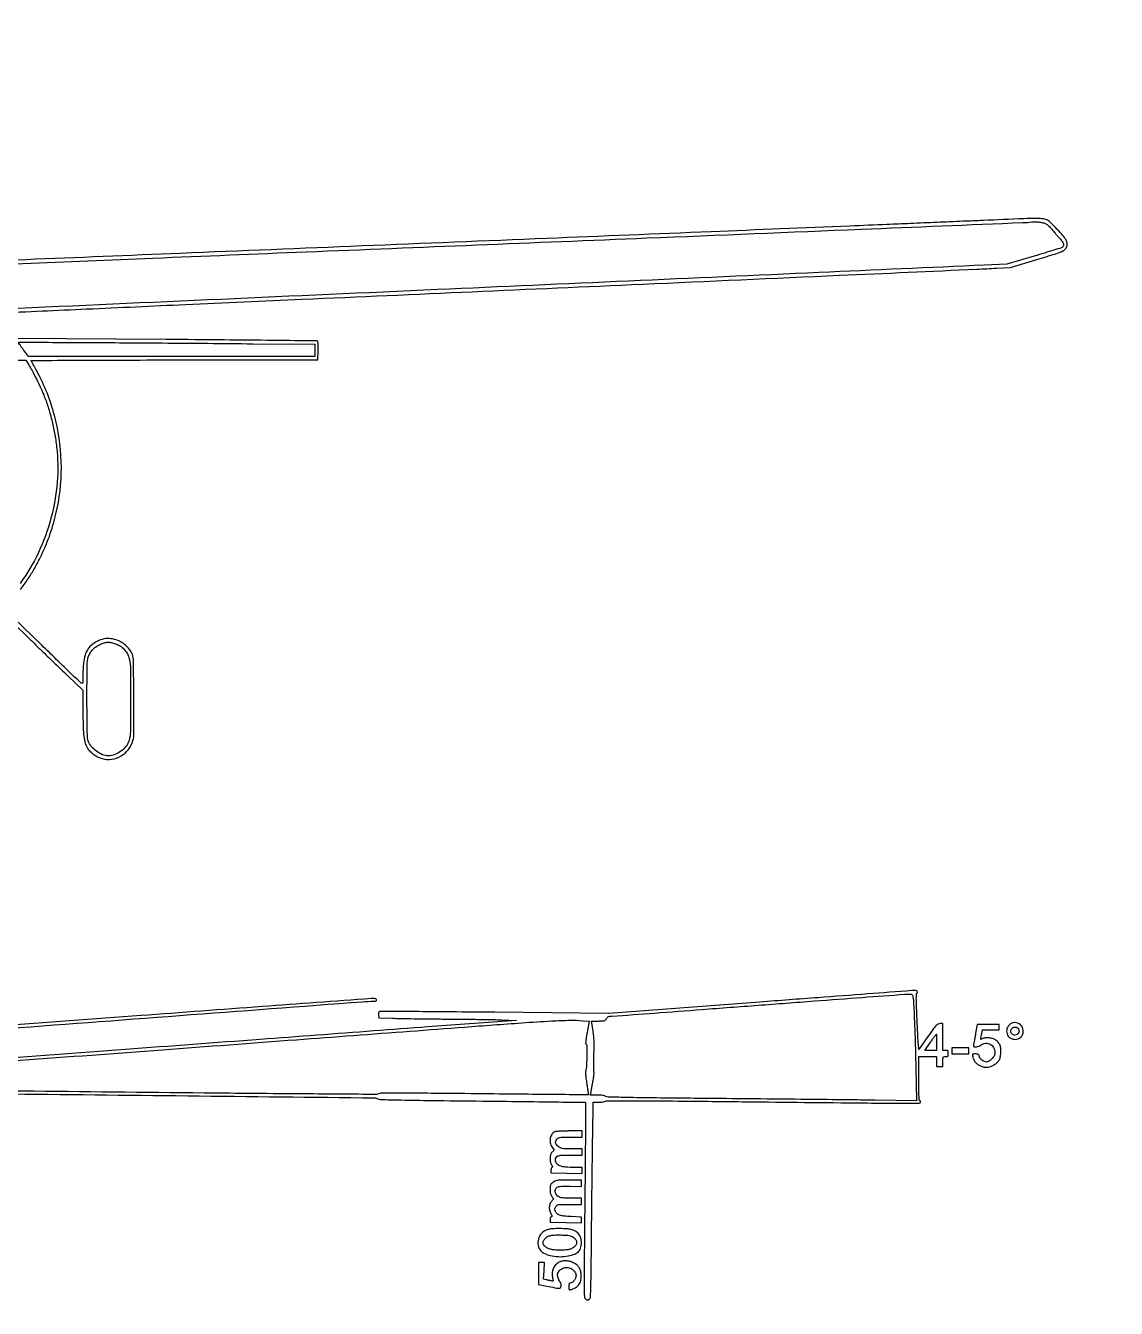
# Model space of a CAD drawing. Extents: x 56 to 1133, y 13 to 780.
# Drawn here: x 857 to 960.1, y 591.1 to 712.3 of the extents above; entities that cross this region are included whole.
import ezdxf

# ---------------------------------------------------------------- set-up
doc = ezdxf.new("R2010")
doc.units = 0
doc.header["$MEASUREMENT"] = 0

msp = doc.modelspace()

# ---------------------------------------------------------------- linework, layer by layer
for points in [[(1017.40694, 575.895877, -0.000001), (1070.584681, 576.252606, -0.000002), (1122.697079, 576.601864, -0.000762)], [(845.701455, 689.376656, -0.000011), (856.735476, 689.834143, -0.000142), (869.020101, 690.33973, -0.000086), (883.5201, 690.92987, 0.000031), (915.734638, 692.237406, 0.000116), (936.001442, 693.065973, 0.00002), (951.258275, 693.693865, 0.012008), (952.1307, 693.750815, -0.028198), (952.529335, 693.763903, -0.032028), (952.91008, 693.730466, -0.035013), (953.243326, 693.655376, -0.064721), (953.496258, 693.542155, -0.038726), (953.620515, 693.45202, -0.015012), (953.778336, 693.309356, -0.014757), (953.940828, 693.143868, -0.017696), (954.083332, 692.978531, 0.005361), (954.232658, 692.796382, 0.003028), (954.417386, 692.578607, 0.003022), (954.606382, 692.361188, 0.004957), (954.769325, 692.179674, -0.027311), (954.997663, 691.901226, -0.081062), (955.109258, 691.681785, -0.138015), (955.115237, 691.508016, -0.160909), (955.027984, 691.368532, -0.096075), (954.937147, 691.318771, -0.00087), (954.195225, 691.082861, -0.002939), (953.338493, 690.817613, -0.00189), (952.341934, 690.519588), (949.7619, 689.75863), (947.6469, 689.665361, 0.000163), (932.02633, 688.971428, 0.000018), (895.932329, 687.35495, 0.000001), (855.016472, 685.520999, 0.00389)], [(949.508039, 401.901185, -0.000001), (949.529232, 360.757398, -0.000095)], [(949.909968, 360.762414, -0.000001), (949.931161, 401.901185, -0.259795)], [(819.22083, 614.808985, -0.000001), (854.266873, 617.454773, -0.000007), (888.817591, 620.062598, -0.014541), (889.92855, 620.114007, 0.088015), (890.116728, 620.150732, 0.354957), (890.170848, 620.245186, 0.28061), (890.089177, 620.340395, 0.077667), (889.88625, 620.373064, 0.019653), (889.662207, 620.365286, 0.000005), (879.343089, 619.600119, 0.000095), (867.908699, 618.749962, 0.000058), (854.380738, 617.739988, -0.000134), (836.828641, 616.432261, -0.000615)], [(529.032925, 286.436984, -0.000002), (529.83462, 265.012438, -0.000004), (530.769888, 240.009811, -0.000003), (531.839084, 211.4154, 0.000001), (532.991169, 180.601107, 0.000001), (534.178651, 148.843697, 0.000001), (535.23949, 120.47627, 0.000003), (535.941746, 101.701946, 0.000115)], [(1130.14234, 577.288816, 0.000001), (1112.945079, 577.188951, 0.000111)], [(709.138363, 517.551959, 0.000072), (709.121796, 442.82444, 0.000019), (709.1172, 324.090018, -0.000009), (709.114218, 161.564965, -0.000147)], [(787.283956, 612.066652, -0.000003), (818.495633, 611.712747, -0.128867)], [(709.450724, 554.916273, 0.000002), (709.414274, 575.305401, 0.198447)], [(528.70788, 577.073614, 0.000003), (528.686579, 549.005158, 0.000159)], [(1130.319428, 549.297508, 0.000003), (1130.298148, 577.178284, 0.310328)], [(835.1712, 689.830976, -0.000072), (811.457516, 690.797751, -0.000023), (776.24206, 692.24018, -0.000005), (738.24719, 693.798592, -0.000834)], [(819.461704, 611.746638, -0.000005), (854.727234, 611.36384, -0.000007), (889.942947, 610.980699, -0.136758), (890.2881, 610.88043, 0.133492), (890.487414, 610.82114, 0.000737), (892.491769, 610.776543, 0.002136), (895.318923, 610.729889, 0.00047), (900.171053, 610.675113, -0.000334), (903.898187, 610.634051, -0.000555), (907.041684, 610.593828, -0.000018), (909.885203, 610.554187, -0.195283), (909.919848, 610.539552, -0.200635), (909.93406, 610.504918, -0.00002), (909.9161, 607.810313, -0.000598), (909.892558, 604.830471, -0.00036), (909.857879, 601.297736, 0.000262), (909.798631, 595.38112, 0.003977), (909.795481, 593.330753, 0.004747), (909.81388, 592.174537, 0.232567), (909.917703, 591.976282, 0.029161), (910.04939, 591.891304, 0.133252), (910.136839, 591.868991, 0.152032), (910.217177, 591.895337, 0.041715), (910.320084, 591.982369, 0.188632), (910.392502, 592.147849, 0.002866), (910.428674, 593.214409, 0.004171), (910.461636, 594.876644, 0.000623), (910.495889, 598.221619, -0.000369), (910.520906, 600.792127, -0.000331), (910.550563, 603.45608, -0.000332), (910.580339, 605.846096, -0.001045), (910.604728, 607.44915), (910.658532, 610.5582), (911.155214, 610.5582, 0.017658), (911.356739, 610.565319, 0.019231), (911.55156, 610.586655, 0.019084), (911.716004, 610.617549, 0.083791), (911.807008, 610.655069, -0.140977), (911.990733, 610.70753, -0.000333), (914.802346, 610.700122, -0.001497), (918.664605, 610.675805, -0.000348), (925.15151, 610.611014, 0.000124), (936.12035, 610.496545, 0.002387), (939.534527, 610.478064, 0.001786), (941.482031, 610.483774, 0.41231), (941.598, 610.6005, 0.064853), (941.591681, 610.649014, 0.082425), (941.573149, 610.690123, 0.098894), (941.545663, 610.717623, 0.148195), (941.5134, 610.7274, -0.399078), (941.47411, 610.7647, -0.002789), (941.450813, 611.266725, -0.007313), (941.433926, 611.911931, -0.002886), (941.4288, 612.8001), (941.4288, 614.8728), (942.2748, 614.8728), (943.1208, 614.8728), (943.1208, 614.4075), (943.1208, 613.9422), (943.4169, 613.9422), (943.713, 613.9422), (943.713, 614.4075, -0.008002), (943.717851, 614.710579, -0.11737), (943.745686, 614.812875, -0.230406), (943.811809, 614.859935, -0.041432), (943.9668, 614.8728, 0.032088), (944.113988, 614.882256, 0.185552), (944.181321, 614.918625, 0.157079), (944.21315, 614.994537, 0.021354), (944.2206, 615.1689, 0.021354), (944.21315, 615.343263, 0.157079), (944.181321, 615.419175, 0.185552), (944.113988, 615.455544, 0.032088), (943.9668, 615.465), (943.713, 615.465), (943.713, 616.734), (943.713, 618.003), (943.43805, 617.999926, 0.122875), (943.251217, 617.951082, 0.081287), (943.075468, 617.813993, 0.03044), (942.833657, 617.518169, 0.003023), (942.302282, 616.771269), (941.441464, 615.545686), (941.397937, 615.991793, -0.009906), (941.376058, 616.273716, -0.000986), (941.338373, 616.949994, -0.001241), (941.297045, 617.75627, -0.000986), (941.256287, 618.627305, -0.001964), (941.210296, 619.752285, -0.009869), (941.199466, 620.382132, -0.0096), (941.208315, 620.789042, -0.249035), (941.262021, 620.880896, 0.199753), (941.320864, 620.962816, 0.279921), (941.29346, 621.046271, 0.129053), (941.165922, 621.10803, 0.058592), (940.979657, 621.122442, 0.008756), (940.763075, 621.11001, 0.000012), (936.589139, 620.796905, 0.000102), (931.913124, 620.445065, 0.000063), (926.4123, 620.029337), (912.1149, 618.946989), (901.3363, 619.059455, 0.000405), (897.195162, 619.099312, 0.000664), (893.689191, 619.12556, 0.000048), (890.538808, 619.144656, 0.093363), (890.439495, 619.126561, 0.145757), (890.391544, 619.089662, 0.083953), (890.359068, 619.023768, 0.06271), (890.343721, 618.931692, 0.03424), (890.346995, 618.817051), (890.3727, 618.5529), (891.684, 618.500647, 0.005225), (892.421132, 618.478986, 0.001061), (893.728412, 618.457016, 0.001119), (895.248628, 618.438096, 0.001048), (896.8023, 618.425493, -0.00102), (898.36218, 618.412927, -0.001062), (899.901039, 618.394119, -0.001021), (901.231595, 618.372313, -0.004656), (902.0052, 618.350846), (903.4011, 618.2991), (894.9834, 617.673572, 0.000041), (889.898022, 617.295255, 0.000005), (879.160027, 616.495422, 0.000006), (866.429746, 615.546889, 0.000005), (852.9372, 614.541247)], [(999.895262, 130.411957, -0.000016), (999.889323, 214.686923, -0.00001), (999.8874, 314.7966)], [(833.070889, 611.868944, -0.000002), (823.249833, 611.984443, -0.195857)], [(823.216169, 612.020117, -0.000002), (832.976516, 612.760134, -0.000205)], [(949.534419, 437.103757, -0.000003), (949.50785, 417.314747, -0.198562)], [(949.93135, 417.399347, -0.000003), (949.904781, 437.177782, -0.000198)], [(854.350852, 685.148576, -0.000011), (862.749698, 685.530438, -0.000146), (872.101622, 685.952684, -0.000089), (883.1394, 686.445843, 0.000014), (915.304651, 687.878093, 0.000063), (933.931778, 688.71039, 0.000029), (946.910723, 689.292724, 0.002763), (948.789, 689.387513), (950.1003, 689.460958), (952.596, 690.202298, 0.003484), (954.372695, 690.743561, 0.039921), (955.050725, 691.016327, 0.123312), (955.358938, 691.279995, 0.155676), (955.4724, 691.635582, 0.054543), (955.458774, 691.760124, 0.031672), (955.416962, 691.904833, 0.031171), (955.355532, 692.047369, 0.04284), (955.28205, 692.16592, 0.02037), (954.909095, 692.625958, 0.00999), (954.399368, 693.182024, 0.008233), (953.894498, 693.694019, 0.055362), (953.614205, 693.913959, 0.110867), (953.236621, 694.044933, 0.029096), (952.593114, 694.080285, 0.00929), (951.362608, 694.053367, 0.000514), (947.52, 693.893885, -0.000015), (945.592197, 693.811947, -0.000008), (943.155962, 693.708513, -0.000008), (940.63565, 693.601586, -0.000011), (938.4255, 693.507902, -0.00037), (934.913496, 693.361716, -0.000014), (921.791289, 692.825595, -0.000025), (906.26751, 692.192572, -0.000018), (888.8076, 691.4821, 0.000035), (871.633284, 690.782654, 0.000057), (857.022983, 690.184946, 0.000007), (844.000706, 689.65054, 0.00449)], [(948.894831, 775.86896, -0.000004), (945.073359, 776.002772, -0.000055)], [(790.629002, 716.043032, -0.000001), (790.422038, 714.913582, -0.362074)], [(867.494661, 577.364799, 0.000005), (856.344487, 577.379916, 0.00021)], [(856.508199, 659.029053, 0.017706), (857.179803, 659.957423, 0.018174), (857.771325, 660.912505, 0.013268), (858.360582, 662.012898, 0.058745), (859.862446, 666.156192, 0.058026), (860.367933, 670.552669, 0.05792), (859.849778, 674.955055, 0.058124), (858.335802, 679.115681, 0.003524), (858.158936, 679.462016, 0.003528), (857.977277, 679.805684, 0.00345), (857.814567, 680.103371, 0.013997), (857.709224, 680.281076, -0.005694), (857.631207, 680.407838, -0.008237), (857.565415, 680.521729, -0.004762), (857.512767, 680.618594, -0.122692), (857.5056, 680.647361, -0.412795), (857.523554, 680.665402, -0.00001), (861.488013, 680.684529, -0.000504), (865.864249, 680.701141, -0.000302), (871.06275, 680.712492), (884.6199, 680.7339), (884.644279, 681.572441, 0.007659), (884.648763, 681.898614, 0.011361), (884.641821, 682.184337, 0.006664), (884.627486, 682.421619, 0.179834), (884.601677, 682.477963, 0.195862), (884.535601, 682.505788, 0.00003), (880.368232, 682.554486, 0.000724), (875.753011, 682.601455, 0.000437), (870.284006, 682.64441), (856.033315, 682.743876)], [(1130.3406, 435.948782, 0.000028), (1130.336459, 510.110125, 0.000161)], [(852.980183, 680.6916), (857.000102, 680.6916), (857.28398, 680.24745, -0.019162), (857.600158, 679.708305, -0.00701), (858.006944, 678.923214, -0.007137), (858.405066, 678.09853, -0.012992), (858.70289, 677.41236, -0.018723), (859.113189, 676.274504, -0.01663), (859.455357, 675.063539, -0.016149), (859.725429, 673.795357, -0.015177), (859.919553, 672.485918, -0.049593), (859.978681, 669.149418, -0.045156), (859.390502, 665.756227, -0.044884), (858.197304, 662.503535, -0.047608), (856.461277, 659.5839, -0.01162)], [(854.7209, 656.926736), (857.175542, 654.532918, 0.000735), (858.216962, 653.520286, 0.00063), (859.31637, 652.45709, 0.000634), (860.31765, 651.493676, 0.001818), (861.016524, 650.8278), (862.402864, 649.5165), (862.407632, 647.49303, 0.005776), (862.428325, 646.005313, 0.024149), (862.494291, 645.112472, 0.040704), (862.619383, 644.505972, 0.070218), (862.831465, 644.03733, 0.058517), (863.082305, 643.728452, 0.03709), (863.4381, 643.430182, 0.036816), (863.838889, 643.184497, 0.053067), (864.226294, 643.034106, 0.103056), (865.135833, 642.980497, 0.09589), (866.017111, 643.289966, 0.095116), (866.724789, 643.908853, 0.099474), (867.139311, 644.7366, 0.066767), (867.233712, 645.444129, 0.00154), (867.220924, 648.831188, 0.00134), (867.188306, 652.251218, 0.078716), (867.083589, 652.863729, 0.066309), (866.910646, 653.213795, 0.044524), (866.629583, 653.561167, 0.042131), (866.270962, 653.874006, 0.04245), (865.865844, 654.121418, 0.066173), (865.214224, 654.345532, 0.07896), (864.565832, 654.372463, 0.076518), (863.925076, 654.195943, 0.057575), (863.295971, 653.821757, 0.083513), (862.884724, 653.382569, 0.07132), (862.612286, 652.809114, 0.05306), (862.459639, 652.036639, 0.022272), (862.4124, 650.976665, -0.002271), (862.409626, 650.365944, -0.051214), (862.390056, 650.191036, -0.356257), (862.335124, 650.147286, -0.150904), (862.239072, 650.17821, -0.038254), (862.112612, 650.282047, -0.000251), (861.075491, 651.276614, -0.001001), (859.892447, 652.416818, -0.000639), (858.521342, 653.746978), (854.97694, 657.194343)], [(843.732125, 613.571132, -0.000123), (856.516777, 614.526706, 0.000032), (869.917437, 615.525876, 0.000038), (882.603858, 616.473561, 0.000033), (893.319351, 617.275531, 0.000235), (898.4943, 617.665624, -0.000774), (903.909382, 618.067948, -0.004712), (906.712686, 618.245318, -0.008884), (908.46592, 618.308455, -0.026413), (909.667258, 618.266892), (910.265216, 618.2145), (910.071394, 617.157, 0.006376), (909.997346, 616.72176, 0.013355), (909.953152, 616.381223, 0.008096), (909.930246, 616.116014, 0.339929), (909.959887, 616.0713, -0.317232), (910.033116, 615.970091, -0.003062), (910.038704, 615.014906, -0.008826), (910.022713, 614.122915, -0.048438), (909.959222, 613.6461, 0.048719), (909.930786, 613.431627, 0.023956), (909.934491, 613.156109, 0.017481), (909.969527, 612.793446, 0.006845), (910.042163, 612.295872, -0.001847), (910.102958, 611.90667, -0.003014), (910.151309, 611.576086, -0.000452), (910.192066, 611.283268, -0.234881), (910.186402, 611.266402, -0.201228), (910.168896, 611.259242, -0.000005), (907.291247, 611.284902, -0.000283), (904.119501, 611.31501, -0.00017), (900.35533, 611.354156, 0.000436), (895.340375, 611.403645, 0.002179), (892.528815, 611.416685, 0.000828), (890.575677, 611.413996, 0.134114), (890.369289, 611.356949, -0.136705), (890.152891, 611.29832, -0.000076), (883.366748, 611.347826, -0.00065), (873.880478, 611.43081, -0.000126), (856.72339, 611.607522, -0.000113), (843.885248, 611.74588, -0.000188)], [(1124.783934, 145.734891, -0.000006), (1126.038574, 179.384269, -0.000006), (1127.294472, 213.046277)], [(949.587434, 542.270097, 0.000039), (949.571505, 496.352385, -0.000069)], [(949.867695, 496.394685, 0.000039), (949.851766, 542.287802, 0.000362)], [(949.63546, 575.322924, 0.00002), (949.61035, 562.206465, 0.000362)], [(949.82885, 562.213515, 0.000021), (949.80374, 575.322924, 0.413641)]]:
    msp.add_lwpolyline(points, format="xyb")
for points in [[(878.46525, 682.244574), (884.3238, 682.190757), (884.3238, 681.610379), (884.3238, 681.03), (870.79805, 681.03), (857.272301, 681.03), (856.79675, 681.661826, -0.00403), (856.614494, 681.908081, -0.006169), (856.460893, 682.124725, -0.002479), (856.332999, 682.311889, -0.149726), (856.3212, 682.350408, -0.41559), (856.36179, 682.390808, -0.00002), (862.758034, 682.360496, -0.000699), (869.88568, 682.316471, -0.000403)], [(865.492831, 653.894968, -0.05999), (865.910667, 653.686391, -0.053268), (866.285786, 653.377252, -0.054173), (866.58119, 653.001964, -0.067587), (866.763375, 652.597959, -0.069312), (866.892032, 651.748238, -0.002888), (866.910753, 648.674113, -0.002883), (866.893983, 645.599552, -0.069474), (866.765829, 644.751304, -0.093825), (866.489855, 644.215695, -0.066656), (866.005918, 643.741906, -0.066684), (865.414631, 643.412314, -0.094113), (864.8235, 643.300053, -0.096543), (864.265626, 643.408784, -0.062058), (863.688136, 643.731, -0.061432), (863.200778, 644.190145, -0.088469), (862.90906, 644.704392, -0.070203), (862.848194, 645.005656, -0.007564), (862.816803, 645.717834, -0.005931), (862.798021, 646.818759, -0.001299), (862.7931, 648.7128, -0.000764), (862.796744, 651.097089, -0.01058), (862.817621, 651.959041, -0.030474), (862.86897, 652.440264, -0.066461), (862.978416, 652.794124, -0.040595), (863.1692, 653.132155, -0.051878), (863.399079, 653.405831, -0.049524), (863.689305, 653.635539, -0.032636), (864.0621, 653.841776, -0.039755), (864.426263, 653.979094, -0.061067), (864.758589, 654.032433, -0.059517), (865.100117, 654.004457, -0.035649)], [(940.872495, 620.51985, -0.026636), (940.946338, 619.811503, -0.00236), (941.028782, 618.016323, -0.003181), (941.101361, 615.932244, -0.002892), (941.150143, 613.780299), (941.202149, 610.699698), (937.275824, 610.754002, 0.000696), (935.102234, 610.781038, 0.000153), (931.3716, 610.821099, 0.00016), (927.058871, 610.864712, 0.000153), (922.6899, 610.906159, -0.000373), (917.004444, 610.962596, -0.002248), (914.050208, 611.007414, -0.00104), (912.076295, 611.050347, -0.132913), (911.842927, 611.119506, 0.079936), (911.727154, 611.16748, 0.023082), (911.536313, 611.203622, 0.020875), (911.299197, 611.227236, 0.01438), (911.029293, 611.235), (910.403032, 611.235), (910.594463, 612.31365, 0.005985), (910.663256, 612.73019, 0.009548), (910.710968, 613.087872, 0.003909), (910.743095, 613.390694, 0.277307), (910.722257, 613.4346, -0.24831), (910.697637, 613.479947, -0.002028), (910.694888, 613.899371, -0.006599), (910.700102, 614.386801, -0.004124), (910.718449, 614.9574, 0.005086), (910.742467, 615.751953, 0.013483), (910.738536, 616.320191, 0.016926), (910.705509, 616.807068, 0.013719), (910.638158, 617.3262), (910.498036, 618.2145), (911.161816, 618.239126, 0.007011), (911.560056, 618.259496, 0.058182), (911.737722, 618.292076, 0.127278), (911.841541, 618.35584, 0.085026), (911.920377, 618.471776, -0.057399), (911.975827, 618.563822, -0.07986), (912.045806, 618.62961, -0.081475), (912.131732, 618.669286, -0.062472), (912.23423, 618.684274, 0.013556), (912.410699, 618.692668, 0.000013), (916.439702, 618.994061, 0.000133), (920.940407, 619.332063, 0.000082), (926.2431, 619.732586, -0.000141), (931.55811, 620.133403, -0.000226), (936.099064, 620.472496, -0.000039), (940.11625, 620.770337, -0.012713), (940.430917, 620.785612, -0.012665), (940.681723, 620.785048, -0.129262), (940.780654, 620.756098, -0.187429), (940.834908, 620.68597, -0.032704)], [(946.80813, 617.09355, -0.000518), (946.748389, 616.760691, -0.000593), (946.690579, 616.442659, -0.000534), (946.640926, 616.172956, -0.003389), (946.614609, 616.03605, 0.028828), (946.59545, 615.899154, 0.216258), (946.617028, 615.839026, 0.182289), (946.679212, 615.809776, 0.019766), (946.840431, 615.8034, 0.051154), (946.960344, 615.8157, 0.032453), (947.095845, 615.853102, 0.032435), (947.225513, 615.90778, 0.050697), (947.327715, 615.9726, -0.146451), (947.738773, 616.134728, -0.145481), (948.17251, 616.044958, -0.139523), (948.499482, 615.727727, -0.131567), (948.6198, 615.278393, -0.038017), (948.605777, 615.094232, -0.069862), (948.562643, 614.95047, -0.06296), (948.478074, 614.814599, -0.025731), (948.33216, 614.65284, -0.029145), (948.201384, 614.536482, -0.035889), (948.066377, 614.444691, -0.040228), (947.939807, 614.384338, -0.091386), (947.835969, 614.3652, -0.10439), (947.629097, 614.408867, -0.064215), (947.415309, 614.538273, -0.063879), (947.240069, 614.71876, -0.099617), (947.147195, 614.913762, 0.056764), (947.105592, 615.024523, 0.141506), (947.046945, 615.08699, 0.10836), (946.95324, 615.118034, 0.026015), (946.788713, 615.1266, 0.015111), (946.597353, 615.120815, 0.187297), (946.532423, 615.090978, 0.223242), (946.510796, 615.027936, 0.022149), (946.535834, 614.86568, 0.062529), (946.62917, 614.586174, 0.062762), (946.788618, 614.338801, 0.062442), (947.005299, 614.137682, 0.060784), (947.266821, 613.994122, 0.037933), (947.589813, 613.892515, 0.068722), (947.865197, 613.867185, 0.068783), (948.136977, 613.917442, 0.038064), (948.448871, 614.04795, 0.047169), (948.788018, 614.263737, 0.087693), (949.005935, 614.504839, 0.084577), (949.132738, 614.812234, 0.041361), (949.19199, 615.233261, 0.044662), (949.178019, 615.667973, 0.077113), (949.079871, 616.015415, 0.087543), (948.892674, 616.286777, 0.075144), (948.614583, 616.494813, 0.068451), (948.340264, 616.596686, 0.041612), (947.99693, 616.64357, 0.042038), (947.662992, 616.633052, 0.094248), (947.421833, 616.557539, -0.014438), (947.324798, 616.509158, -0.229042), (947.288964, 616.509755, -0.334181), (947.275665, 616.536679, -0.025129), (947.295984, 616.620989, 0.014098), (947.317357, 616.701809, 0.00443), (947.344843, 616.82387, 0.004421), (947.373119, 616.960699, 0.004883), (947.398005, 617.09355), (947.45423, 617.4108), (948.248515, 617.4108), (949.0428, 617.4108), (949.0428, 617.6646), (949.0428, 617.9184), (947.999047, 617.9184), (946.955293, 617.9184)], [(949.966892, 617.840308, 0.158773), (949.740711, 617.395569, 0.166855), (949.826069, 616.913075, 0.16316), (950.192603, 616.577345, 0.15204), (950.699112, 616.518159, 0.195544), (951.164634, 616.817636, 0.183126), (951.30539, 617.367317, 0.179052), (951.046937, 617.881319, 0.189869), (950.5233, 618.0876, 0.042981), (950.36364, 618.07385, 0.06168), (950.227932, 618.03261, 0.058242), (950.100864, 617.957375, 0.03363)], [(950.80248, 617.56308, -0.154143), (950.903975, 617.367897, -0.144463), (950.878516, 617.144151, -0.14338), (950.735317, 616.968891, -0.151369), (950.5233, 616.9032, -0.088259), (950.369997, 616.930473, -0.108744), (950.247912, 617.008512, -0.108744), (950.169873, 617.130597, -0.088259), (950.1426, 617.2839, -0.088259), (950.169873, 617.437203, -0.108744), (950.247912, 617.559288, -0.108744), (950.369997, 617.637327, -0.088259), (950.5233, 617.6646, -0.049362), (950.59877, 617.657131, -0.037889), (950.678594, 617.634779, -0.038897), (950.750739, 617.601994, -0.070395)], [(943.1208, 616.2264), (943.1208, 615.465), (942.565937, 615.465), (942.011073, 615.465), (942.537834, 616.2264, -0.002337), (942.741811, 616.51831, -0.003796), (942.918114, 616.764139, -0.000704), (943.075051, 616.978856, -0.238954), (943.092697, 616.9878, -0.4019), (943.104126, 616.976844, -0.001333), (943.112545, 616.764139, -0.005764), (943.11878, 616.518356, -0.003459)], [(907.026802, 607.767112, 0.148029), (906.745897, 607.541121, 0.105273), (906.59144, 607.16495, 0.095506), (906.596098, 606.72532, 0.098306), (906.764415, 606.323871), (906.95523, 606.040721), (906.764415, 605.849906, 0.125809), (906.625744, 605.615974, 0.061366), (906.569323, 605.271213, 0.060362), (906.598329, 604.913629, 0.102733), (906.716399, 604.639174, -0.022715), (906.777876, 604.542324, -0.086167), (906.802255, 604.475175, -0.179843), (906.794121, 604.43036, -0.180325), (906.758699, 604.4018, 0.170371), (906.720094, 604.371884, 0.056408), (906.687722, 604.306766, 0.048488), (906.665606, 604.220781, 0.038732), (906.6582, 604.125322), (906.6582, 603.882344), (908.138805, 603.857422), (909.619409, 603.8325), (909.619305, 604.10745), (909.6192, 604.3824), (908.92125, 604.387443, -0.019663), (908.038552, 604.428559, -0.071592), (907.493447, 604.555505, -0.134632), (907.193689, 604.77841, -0.167475), (907.0812, 605.104829, -0.133719), (907.147109, 605.346867, -0.182165), (907.321589, 605.487587, -0.070763), (907.684611, 605.552531, -0.008934), (908.483143, 605.5668), (909.6192, 605.5668), (909.6192, 605.8629), (909.6192, 606.159), (908.610491, 606.159, -0.004278), (907.98229, 606.164375, -0.038468), (907.708396, 606.1902, -0.08031), (907.526281, 606.25282, -0.052058), (907.341491, 606.37802, -0.047129), (907.168617, 606.553786, -0.125497), (907.095299, 606.7123, -0.137737), (907.110205, 606.877078, -0.06184), (907.212897, 607.070776, -0.111845), (907.329795, 607.176877, -0.092049), (907.48951, 607.231704, -0.033692), (907.773749, 607.254417, -0.003095), (908.481897, 607.2588), (909.6192, 607.2588), (909.6192, 607.5549), (909.6192, 607.851), (908.41365, 607.845638, 0.005553), (907.938675, 607.838249, 0.007475), (907.508974, 607.820359, 0.005337), (907.15079, 607.79624, 0.076562)], [(906.833891, 602.97898, 0.03423), (906.691576, 602.841549, 0.090631), (906.617461, 602.721649, 0.074973), (906.583034, 602.56999, 0.018391), (906.5736, 602.313589, 0.02195), (906.583298, 602.092774, 0.042125), (906.613615, 601.91824, 0.05038), (906.667588, 601.773472, 0.052293), (906.748897, 601.644364, -0.015935), (906.849876, 601.507214, -0.127194), (906.876578, 601.434006, -0.182178), (906.859234, 601.369761, -0.040351), (906.784112, 601.281426, 0.081147), (906.594706, 601.018049, 0.08845), (906.506117, 600.715763, 0.083138), (906.525011, 600.386132, 0.062162), (906.64908, 600.043388, -0.011329), (906.727427, 599.88071, -0.073194), (906.752543, 599.793379, -0.232671), (906.73756, 599.748661, -0.200185), (906.69138, 599.7294, 0.174195), (906.642346, 599.711782, 0.110624), (906.604713, 599.663352, 0.074524), (906.581131, 599.584746, 0.035688), (906.5736, 599.479372), (906.5736, 599.229344), (908.054205, 599.204422), (909.534809, 599.1795), (909.534705, 599.44265), (909.5346, 599.705799), (908.58285, 599.749739, -0.012849), (907.888352, 599.799713, -0.055475), (907.484094, 599.885187, -0.099727), (907.235461, 600.026885, -0.115839), (907.076861, 600.247475, -0.032645), (907.030898, 600.382796, -0.086911), (907.021886, 600.484048, -0.088887), (907.047872, 600.580985, -0.035218), (907.115393, 600.701801, -0.095351), (907.234779, 600.824879, -0.112027), (907.384932, 600.886141, -0.038301), (907.652617, 600.909674, -0.002781), (908.39445, 600.9138), (909.5346, 600.9138), (909.5346, 601.2099), (909.5346, 601.506), (908.524118, 601.506, -0.00443), (907.915852, 601.511389, -0.034679), (907.634074, 601.53598, -0.073275), (907.452345, 601.592727, -0.065445), (907.286843, 601.701079, -0.088467), (907.134879, 601.887486, -0.09962), (907.064687, 602.107444, -0.107095), (907.087166, 602.324771, -0.11778), (907.197814, 602.504871, -0.126772), (907.318437, 602.576066, -0.047211), (907.51335, 602.612874, -0.024111), (907.833432, 602.626994, -0.004251), (908.435089, 602.619393), (909.5346, 602.596152), (909.5346, 602.897076), (909.5346, 603.198), (908.314391, 603.198, 0.00303), (907.533685, 603.193269, 0.033701), (907.22329, 603.168542, 0.080341), (907.026401, 603.106078, 0.058055)], [(906.426703, 598.547261, 0.11569), (905.873788, 598.270899, 0.121392), (905.513079, 597.781675, 0.123214), (905.424079, 597.186907, 0.121437), (905.624718, 596.616717, 0.13347), (905.980055, 596.301661, 0.054542), (906.591038, 596.077915, 0.049156), (907.332939, 595.970465, 0.046655), (908.094979, 596.006798, 0.038619), (908.783868, 596.159463, 0.106495), (909.216085, 596.399795, 0.13437), (909.453091, 596.75841, 0.07938), (909.5346, 597.268585, 0.066024), (909.47289, 597.733881, 0.099779), (909.291084, 598.098437, 0.09965), (908.982044, 598.364411, 0.065711), (908.545387, 598.539204, 0.049135), (908.147991, 598.599809, 0.012337), (907.492113, 598.618491, 0.012464), (906.834793, 598.604604, 0.04681)], [(908.747434, 597.816073, -0.059575), (908.957652, 597.616665, -0.103063), (909.070014, 597.40467, -0.128943), (909.075256, 597.199182, -0.126822), (908.97918, 597.016101, -0.06101), (908.729761, 596.800255, -0.074103), (908.450831, 596.667725, -0.055588), (908.08497, 596.599424, -0.019587), (907.550746, 596.581075, -0.016746), (907.007472, 596.601907, -0.045088), (906.626397, 596.66416, -0.06136), (906.336353, 596.778199, -0.063981), (906.08715, 596.957982, -0.059349), (905.956762, 597.112947, -0.125583), (905.906089, 597.260373, -0.120882), (905.931404, 597.417852, -0.052806), (906.034554, 597.604224, -0.091313), (906.254037, 597.820337, -0.084932), (906.54156, 597.95084, -0.054721), (906.957828, 598.012601, -0.016034), (907.605334, 598.016417, -0.006531), (908.102179, 597.996913, -0.030348), (908.387269, 597.964567, -0.052464), (908.582286, 597.90881, -0.064261)], [(907.438058, 595.443303, 0.090063), (907.09239, 595.187237, 0.090173), (906.859002, 594.826083, 0.087489), (906.763177, 594.396203, 0.07871), (906.81435, 593.942464, -0.007167), (906.869673, 593.730292, -0.174332), (906.863407, 593.670518, -0.330168), (906.822274, 593.648929, -0.022867), (906.686024, 593.676574, 0.004287), (906.584758, 593.701069, 0.002233), (906.45809, 593.729966, 0.00222), (906.327802, 593.75847, 0.003388), (906.21447, 593.781936), (905.959679, 593.832894), (906.001051, 594.623847), (906.042423, 595.4148), (905.758111, 595.4148), (905.4738, 595.4148), (905.4738, 594.374725), (905.4738, 593.33465), (906.43139, 593.148025, 0.001979), (907.225885, 592.996447, 0.050464), (907.44508, 592.978054, 0.220323), (907.552914, 593.030256, 0.11053), (907.622417, 593.168423, 0.077422), (907.632769, 593.281403, 0.060493), (907.610197, 593.402683, 0.048182), (907.552489, 593.538744, 0.024708), (907.456045, 593.697173, -0.095465), (907.29712, 594.066986, -0.139613), (907.318912, 594.418577, -0.137636), (907.523448, 594.70943, -0.09165), (907.882944, 594.906554, -0.120472), (908.268177, 594.937046, -0.103243), (908.648848, 594.790903, -0.107856), (908.926957, 594.511791, -0.143145), (909.027, 594.169508, -0.099738), (908.980461, 593.93852, -0.066218), (908.8434, 593.704531, -0.069584), (908.660984, 593.527744, -0.159017), (908.480945, 593.469, 0.165118), (908.420693, 593.448545, 0.136228), (908.379667, 593.394064, 0.073286), (908.356717, 593.295311, 0.02051), (908.3502, 593.136506, 0.010891), (908.354949, 592.918504, 0.191319), (908.383335, 592.855218, 0.248782), (908.4436, 592.837664, 0.018768), (908.61438, 592.879777, 0.07623), (909.040499, 593.075961, 0.104827), (909.335677, 593.375374, 0.099782), (909.493171, 593.780855, 0.063664), (909.515707, 594.287881, 0.047755), (909.448137, 594.663086, 0.079867), (909.313897, 594.953481, 0.07959), (909.095021, 595.187839, 0.047113), (908.771471, 595.39365, 0.053085), (908.436351, 595.522214, 0.055815), (908.087323, 595.574512, 0.057874), (907.747153, 595.547789, 0.066075)]]:
    msp.add_lwpolyline(points, format="xyb", close=True)
msp.add_lwpolyline([(944.559, 615.4227), (944.559, 615.1266), (945.3627, 615.1266), (946.1664, 615.1266), (946.1664, 615.4227), (946.1664, 615.7188), (945.3627, 615.7188), (944.559, 615.7188)], close=True)

doc.saveas('drawing.dxf')
